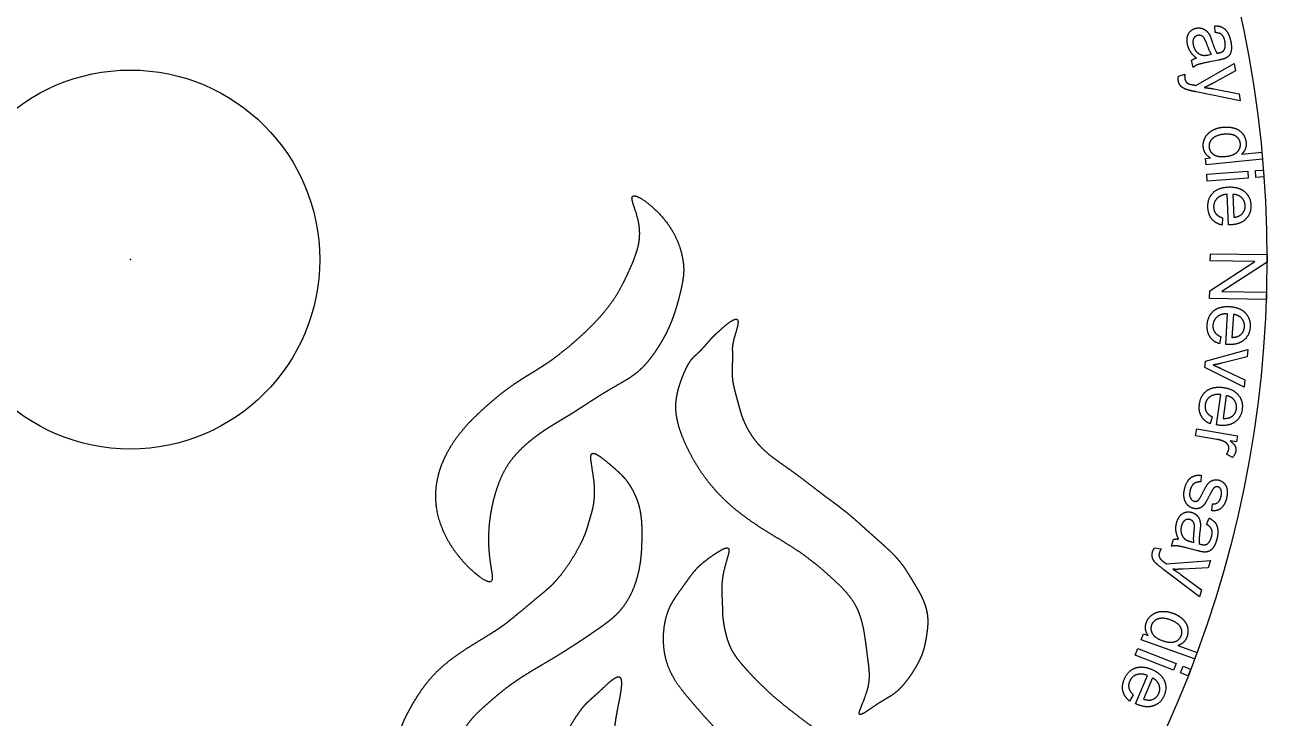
# Model space of a CAD drawing. Header units: centimetres. Extents: x -6 to 6, y -6 to 6.
# Drawn here: x -0.56 to 6, y -2.42 to 1.24 of the extents above; entities that cross this region are included whole.
import ezdxf

# ---------------------------------------------------------------- set-up
doc = ezdxf.new("R2010")
doc.units = ezdxf.units.CM
doc.header["$MEASUREMENT"] = 0
for name, color, linetype in [('cut2 v3_Sketch1', 7, 'Continuous'), ('cut2 v3_Sketch10', 7, 'Continuous'), ('cut2 v3_Sketch11', 7, 'Continuous'), ('cut2 v3_Sketch12', 7, 'Continuous'), ('cut2 v3_Sketch2', 7, 'Continuous'), ('cut2 v3_Sketch3', 7, 'Continuous'), ('cut2 v3_Sketch4', 7, 'Continuous'), ('cut2 v3_Sketch5', 7, 'Continuous'), ('cut2 v3_Sketch6', 7, 'Continuous'), ('cut2 v3_Sketch7', 7, 'Continuous'), ('cut2 v3_Sketch8', 7, 'Continuous'), ('cut2 v3_Sketch9', 7, 'Continuous')]:
    doc.layers.add(name, color=color, linetype=linetype)

msp = doc.modelspace()

# ---------------------------------------------------------------- linework, layer by layer
at = {"layer": 'cut2 v3_Sketch1'}
for radius in [6, 1]:
    msp.add_circle((0, 0), radius, dxfattribs=at)
msp.add_point((0, 0), dxfattribs=at)
at = {"layer": 'cut2 v3_Sketch10'}
msp.add_point((0, 0), dxfattribs=at)
at = {"layer": 'cut2 v3_Sketch11'}
for p, q in [((5.7268, 1.1979), (5.7246, 1.2342)), ((5.61, 1.0138), (5.6025, 1.0516)), ((5.6942, 1.0804), (5.7074, 1.0831)), ((5.7452, 1.0526), (5.697, 1.043)), ((5.625, 0.919), (5.8269, 1.035)), ((5.8332, 0.9958), (5.7161, 0.9312)), ((5.8269, 1.035), (5.8332, 0.9958)), ((5.5328, 0.9683), (5.5663, 0.9778)), ((5.8585, 0.8384), (5.6272, 0.885)), ((5.7202, 0.9006), (5.8527, 0.8748)), ((5.8527, 0.8748), (5.8585, 0.8384)), ((5.6752, 0.5339), (5.7025, 0.5367)), ((5.6787, 0.4999), (5.6752, 0.5339)), ((5.9771, 0.5307), (5.6787, 0.4999)), ((5.8663, 0.5561), (5.9733, 0.5671)), ((5.9733, 0.5671), (5.9771, 0.5307)), ((5.6822, 0.45), (5.8989, 0.4665)), ((5.8989, 0.4665), (5.9017, 0.4298)), ((5.9391, 0.4695), (5.9814, 0.4727)), ((5.9419, 0.4328), (5.9391, 0.4695)), ((5.9814, 0.4727), (5.9842, 0.436)), ((5.685, 0.4133), (5.6822, 0.45)), ((5.9017, 0.4298), (5.685, 0.4133)), ((5.9842, 0.436), (5.9419, 0.4328)), ((5.7972, 0.1827), (5.7893, 0.3446)), ((5.8197, 0.344), (5.8256, 0.2228)), ((5.7661, 0.2203), (5.7632, 0.1821)), ((5.7006, -0.0069), (5.7012, 0.0311)), ((5.7012, 0.0311), (6.0011, 0.0265)), ((6.0011, 0.0265), (6.0005, -0.0142)), ((5.6981, -0.1645), (5.9363, -0.0106)), ((5.9363, -0.0106), (5.7006, -0.0069)), ((6.0005, -0.0142), (5.7625, -0.1681)), ((5.6975, -0.2052), (5.6981, -0.1645)), ((5.7625, -0.1681), (5.9981, -0.1718)), ((5.9981, -0.1718), (5.9975, -0.2098)), ((5.9975, -0.2098), (5.6975, -0.2052)), ((5.7828, -0.4473), (5.7926, -0.2855)), ((5.8227, -0.2893), (5.8154, -0.4105)), ((5.756, -0.4065), (5.749, -0.4442)), ((5.6748, -0.5354), (5.8991, -0.4742)), ((5.8954, -0.5129), (5.7613, -0.5467)), ((5.8991, -0.4742), (5.8954, -0.5129)), ((5.6715, -0.5696), (5.6748, -0.5354)), ((5.8798, -0.6726), (5.6715, -0.5696)), ((5.7562, -0.574), (5.8835, -0.6349)), ((5.8835, -0.6349), (5.8798, -0.6726)), ((5.7341, -0.8723), (5.7558, -0.7116)), ((5.7855, -0.7177), (5.7693, -0.838)), ((5.7103, -0.8296), (5.7006, -0.8667)), ((5.6236, -0.9302), (5.6297, -0.8939)), ((5.6297, -0.8939), (5.844, -0.9297)), ((5.7358, -0.9489), (5.6236, -0.9302)), ((5.8386, -0.9624), (5.8061, -0.9569)), ((5.844, -0.9297), (5.8386, -0.9624)), ((5.8177, -1.045), (5.7861, -1.0268)), ((5.6524, -1.1368), (5.6503, -1.1736)), ((5.7099, -1.3257), (5.7128, -1.2895)), ((5.6813, -1.3976), (5.695, -1.3639)), ((5.4964, -1.513), (5.506, -1.4757)), ((5.6011, -1.4894), (5.6142, -1.4927)), ((5.4071, -1.5207), (5.4414, -1.5266)), ((5.6351, -1.5366), (5.5875, -1.5243)), ((5.6446, -1.7787), (5.4562, -1.6366)), ((5.469, -1.605), (5.7012, -1.5878)), ((5.6899, -1.6258), (5.5564, -1.6334)), ((5.7012, -1.5878), (5.6899, -1.6258)), ((5.5468, -1.6628), (5.655, -1.7434)), ((5.655, -1.7434), (5.6446, -1.7787)), ((5.336, -2.0061), (5.3476, -1.9739)), ((5.6184, -2.1074), (5.336, -2.0061)), ((5.3476, -1.9739), (5.3734, -1.9832)), ((5.3043, -2.0869), (5.3176, -2.0526)), ((5.5068, -2.1658), (5.3043, -2.0869)), ((5.3176, -2.0526), (5.5201, -2.1315)), ((5.5294, -2.0366), (5.6308, -2.0729)), ((5.6308, -2.0729), (5.6184, -2.1074)), ((5.5201, -2.1315), (5.5068, -2.1658)), ((5.5443, -2.1805), (5.5577, -2.1461)), ((5.5577, -2.1461), (5.5972, -2.1615)), ((5.5972, -2.1615), (5.5838, -2.1958)), ((5.3057, -2.3433), (5.3686, -2.194)), ((5.3957, -2.2076), (5.3486, -2.3194)), ((5.5838, -2.1958), (5.5443, -2.1805)), ((5.2939, -2.2959), (5.2747, -2.3292))]:
    msp.add_line(p, q, dxfattribs=at)
msp.add_circle((0, 0), 6, dxfattribs=at)
for points in [[(5.5806, 1.1363), (5.5737, 1.1714), (5.5871, 1.1937)], [(5.5871, 1.1937), (5.6005, 1.216), (5.6272, 1.2213)], [(5.6358, 1.183), (5.6214, 1.1801), (5.6139, 1.1672)], [(5.6272, 1.2213), (5.6428, 1.2244), (5.6572, 1.2199)], [(5.654, 1.1814), (5.6453, 1.1848), (5.6358, 1.183)], [(5.6686, 1.1694), (5.6627, 1.1779), (5.654, 1.1814)], [(5.6572, 1.2199), (5.6716, 1.2153), (5.6817, 1.2053)], [(5.6817, 1.2053), (5.6918, 1.1953), (5.6987, 1.1817)], [(5.6987, 1.1817), (5.7036, 1.1716), (5.7105, 1.1506)], [(5.7246, 1.2342), (5.7482, 1.2339), (5.7643, 1.2256)], [(5.7619, 1.1862), (5.7506, 1.1966), (5.7268, 1.1979)], [(5.7784, 1.1504), (5.7733, 1.1758), (5.7619, 1.1862)], [(5.7643, 1.2256), (5.7805, 1.2173), (5.7922, 1.198)], [(5.7922, 1.198), (5.8038, 1.1786), (5.8093, 1.1511)], [(5.5956, 1.0979), (5.5849, 1.115), (5.5806, 1.1363)], [(5.6139, 1.1672), (5.6065, 1.1544), (5.6107, 1.1333)], [(5.6107, 1.1333), (5.6148, 1.1124), (5.6272, 1.098)], [(5.6821, 1.1394), (5.6744, 1.161), (5.6686, 1.1694)], [(5.7074, 1.0831), (5.6955, 1.1011), (5.6821, 1.1394)], [(5.7105, 1.1506), (5.7244, 1.1079), (5.7357, 1.0887)], [(5.7743, 1.1068), (5.7838, 1.1231), (5.7784, 1.1504)], [(5.8093, 1.1511), (5.8147, 1.1238), (5.8117, 1.1054)], [(5.6273, 1.064), (5.6063, 1.0807), (5.5956, 1.0979)], [(5.6025, 1.0516), (5.6126, 1.0594), (5.6273, 1.064)], [(5.6272, 1.098), (5.6395, 1.0836), (5.6569, 1.0791)], [(5.6569, 1.0791), (5.6703, 1.0757), (5.6942, 1.0804)], [(5.7357, 1.0887), (5.7432, 1.09), (5.7452, 1.0904)], [(5.7452, 1.0904), (5.7673, 1.0947), (5.7743, 1.1068)], [(5.7782, 1.061), (5.7693, 1.0574), (5.7452, 1.0526)], [(5.8005, 1.0771), (5.7924, 1.0672), (5.7782, 1.061)], [(5.8117, 1.1054), (5.8087, 1.0871), (5.8005, 1.0771)], [(5.6338, 1.0281), (5.6209, 1.0231), (5.61, 1.0138)], [(5.697, 1.043), (5.6466, 1.033), (5.6338, 1.0281)], [(5.5321, 0.9441), (5.5304, 0.9546), (5.5328, 0.9683)], [(5.5453, 0.9156), (5.5349, 0.9267), (5.5321, 0.9441)], [(5.5663, 0.9778), (5.5649, 0.9654), (5.5664, 0.9565)], [(5.5664, 0.9565), (5.5683, 0.9443), (5.5735, 0.9377)], [(5.5735, 0.9377), (5.5787, 0.9311), (5.5868, 0.9276)], [(5.5868, 0.9276), (5.5928, 0.9251), (5.6156, 0.9209)], [(5.6156, 0.9209), (5.6188, 0.9203), (5.625, 0.919)], [(5.7161, 0.9312), (5.6939, 0.9187), (5.6689, 0.9077)], [(5.5752, 0.8976), (5.5557, 0.9044), (5.5453, 0.9156)], [(5.6272, 0.885), (5.5897, 0.8924), (5.5752, 0.8976)], [(5.6689, 0.9077), (5.695, 0.9054), (5.7202, 0.9006)], [(5.6734, 0.6428), (5.6854, 0.666), (5.7097, 0.6805)], [(5.7097, 0.6805), (5.734, 0.6951), (5.7672, 0.6985)], [(5.7711, 0.6608), (5.7296, 0.6566), (5.7108, 0.6369)], [(5.7672, 0.6985), (5.7996, 0.7018), (5.8271, 0.6938)], [(5.8357, 0.651), (5.8141, 0.6653), (5.7711, 0.6608)], [(5.8271, 0.6938), (5.8545, 0.6857), (5.8708, 0.6656)], [(5.8708, 0.6656), (5.8871, 0.6455), (5.8898, 0.6188)], [(5.6641, 0.5938), (5.6614, 0.6197), (5.6734, 0.6428)], [(5.7025, 0.5367), (5.6682, 0.5539), (5.6641, 0.5938)], [(5.7108, 0.6369), (5.6921, 0.6173), (5.6945, 0.5935)], [(5.6945, 0.5935), (5.697, 0.5695), (5.7184, 0.5547)], [(5.8599, 0.6122), (5.8573, 0.6366), (5.8357, 0.651)], [(5.8434, 0.5679), (5.8624, 0.5872), (5.8599, 0.6122)], [(5.8898, 0.6188), (5.8918, 0.5993), (5.8852, 0.5831)], [(5.7184, 0.5547), (5.7398, 0.5399), (5.7801, 0.5441)], [(5.7801, 0.5441), (5.8245, 0.5487), (5.8434, 0.5679)], [(5.8852, 0.5831), (5.8785, 0.567), (5.8663, 0.5561)], [(5.6885, 0.2741), (5.6862, 0.3218), (5.7141, 0.3511)], [(5.7141, 0.3511), (5.7421, 0.3804), (5.7951, 0.383)], [(5.7893, 0.3446), (5.7537, 0.3408), (5.7356, 0.3217)], [(5.7951, 0.383), (5.8498, 0.3856), (5.8815, 0.3589)], [(5.866, 0.3271), (5.8482, 0.3436), (5.8197, 0.344)], [(5.8815, 0.3589), (5.9131, 0.3322), (5.9153, 0.2872)], [(5.7099, 0.2129), (5.6903, 0.2363), (5.6885, 0.2741)], [(5.7356, 0.3217), (5.7174, 0.3026), (5.7187, 0.2754)], [(5.7187, 0.2754), (5.7197, 0.2552), (5.7311, 0.2414)], [(5.885, 0.2853), (5.8838, 0.3107), (5.866, 0.3271)], [(5.866, 0.2387), (5.8864, 0.2573), (5.885, 0.2853)], [(5.9153, 0.2872), (5.9174, 0.2437), (5.8891, 0.2146)], [(5.7632, 0.1821), (5.7295, 0.1895), (5.7099, 0.2129)], [(5.7311, 0.2414), (5.7424, 0.2276), (5.7661, 0.2203)], [(5.8891, 0.2146), (5.8608, 0.1856), (5.807, 0.183)], [(5.8256, 0.2228), (5.8529, 0.2266), (5.866, 0.2387)], [(5.807, 0.183), (5.8038, 0.1828), (5.7972, 0.1827)], [(5.7185, -0.2709), (5.7495, -0.2448), (5.8024, -0.2479)], [(5.8024, -0.2479), (5.8572, -0.2512), (5.8857, -0.2812)], [(5.6847, -0.3446), (5.6875, -0.297), (5.7185, -0.2709)], [(5.7366, -0.3024), (5.7165, -0.3194), (5.7149, -0.3466)], [(5.7926, -0.2855), (5.7567, -0.2854), (5.7366, -0.3024)], [(5.8669, -0.3112), (5.851, -0.2929), (5.8227, -0.2893)], [(5.8813, -0.3548), (5.8828, -0.3295), (5.8669, -0.3112)], [(5.8857, -0.2812), (5.9142, -0.3113), (5.9115, -0.3562)], [(5.6993, -0.4078), (5.6824, -0.3824), (5.6847, -0.3446)], [(5.7149, -0.3466), (5.7137, -0.3668), (5.7234, -0.3818)], [(5.7234, -0.3818), (5.7332, -0.3967), (5.756, -0.4065)], [(5.8573, -0.3991), (5.8796, -0.3828), (5.8813, -0.3548)], [(5.9115, -0.3562), (5.9089, -0.3997), (5.8776, -0.4255)], [(5.749, -0.4442), (5.7162, -0.4332), (5.6993, -0.4078)], [(5.7926, -0.4481), (5.7893, -0.4479), (5.7828, -0.4473)], [(5.8776, -0.4255), (5.8463, -0.4513), (5.7926, -0.4481)], [(5.8154, -0.4105), (5.8429, -0.4097), (5.8573, -0.3991)], [(5.7613, -0.5467), (5.7396, -0.5522), (5.7164, -0.5563)], [(5.7164, -0.5563), (5.733, -0.5629), (5.7562, -0.574)], [(5.6438, -0.7626), (5.6502, -0.7154), (5.683, -0.6916)], [(5.683, -0.6916), (5.7158, -0.6679), (5.7684, -0.6749)], [(5.7558, -0.7116), (5.72, -0.7089), (5.6987, -0.7244)], [(5.7684, -0.6749), (5.8227, -0.6823), (5.8489, -0.7143)], [(5.828, -0.7427), (5.8135, -0.7233), (5.7855, -0.7177)], [(5.8489, -0.7143), (5.8752, -0.7463), (5.8692, -0.7909)], [(5.6537, -0.8268), (5.6387, -0.8002), (5.6438, -0.7626)], [(5.6738, -0.7669), (5.6711, -0.787), (5.6797, -0.8026)], [(5.6987, -0.7244), (5.6774, -0.7399), (5.6738, -0.7669)], [(5.8391, -0.7873), (5.8425, -0.7621), (5.828, -0.7427)], [(5.7006, -0.8667), (5.6687, -0.8533), (5.6537, -0.8268)], [(5.6797, -0.8026), (5.6883, -0.8182), (5.7103, -0.8296)], [(5.7693, -0.838), (5.7968, -0.8392), (5.8119, -0.8297)], [(5.8119, -0.8297), (5.8354, -0.8151), (5.8391, -0.7873)], [(5.8692, -0.7909), (5.8634, -0.8341), (5.8303, -0.8576)], [(5.7438, -0.8738), (5.7406, -0.8733), (5.7341, -0.8723)], [(5.8303, -0.8576), (5.7972, -0.881), (5.7438, -0.8738)], [(5.7772, -0.9621), (5.7588, -0.9528), (5.7358, -0.9489)], [(5.7948, -0.9789), (5.7892, -0.9682), (5.7772, -0.9621)], [(5.7984, -1.0015), (5.8004, -0.9896), (5.7948, -0.9789)], [(5.8061, -0.9569), (5.8268, -0.9732), (5.8323, -0.9851)], [(5.7861, -1.0268), (5.7962, -1.0148), (5.7984, -1.0015)], [(5.8357, -1.0096), (5.8326, -1.028), (5.8177, -1.045)], [(5.8323, -0.9851), (5.8378, -0.9969), (5.8357, -1.0096)], [(5.5645, -1.2128), (5.5735, -1.1714), (5.5954, -1.1534)], [(5.5954, -1.1534), (5.6173, -1.1355), (5.6524, -1.1368)], [(5.6503, -1.1736), (5.6282, -1.172), (5.6138, -1.1832)], [(5.6882, -1.1835), (5.6989, -1.1698), (5.7135, -1.1647)], [(5.7135, -1.1647), (5.7281, -1.1596), (5.7437, -1.163)], [(5.7437, -1.163), (5.7579, -1.1661), (5.7686, -1.1752)], [(5.7686, -1.1752), (5.7792, -1.1843), (5.7848, -1.1973)], [(5.5634, -1.2594), (5.559, -1.2377), (5.5645, -1.2128)], [(5.5941, -1.219), (5.5887, -1.2438), (5.5962, -1.258)], [(5.6138, -1.1832), (5.5995, -1.1944), (5.5941, -1.219)], [(5.6388, -1.2687), (5.6452, -1.2624), (5.659, -1.2346)], [(5.659, -1.2346), (5.6776, -1.1972), (5.6882, -1.1835)], [(5.698, -1.2418), (5.6795, -1.2778), (5.6697, -1.2915)], [(5.7142, -1.212), (5.711, -1.217), (5.698, -1.2418)], [(5.7268, -1.2003), (5.72, -1.2035), (5.7142, -1.212)], [(5.7403, -1.1987), (5.7333, -1.1972), (5.7268, -1.2003)], [(5.7572, -1.2135), (5.7513, -1.2011), (5.7403, -1.1987)], [(5.7577, -1.2506), (5.7631, -1.2258), (5.7572, -1.2135)], [(5.7848, -1.1973), (5.7892, -1.207), (5.7903, -1.2225)], [(5.7903, -1.2225), (5.7915, -1.2379), (5.7878, -1.2545)], [(5.5814, -1.2951), (5.5678, -1.2811), (5.5634, -1.2594)], [(5.613, -1.313), (5.595, -1.309), (5.5814, -1.2951)], [(5.5962, -1.258), (5.6037, -1.2722), (5.6173, -1.2751)], [(5.6457, -1.3111), (5.6314, -1.317), (5.613, -1.313)], [(5.6173, -1.2751), (5.6295, -1.2778), (5.6388, -1.2687)], [(5.6697, -1.2915), (5.6599, -1.3052), (5.6457, -1.3111)], [(5.7128, -1.2895), (5.7297, -1.2906), (5.7414, -1.2811)], [(5.7414, -1.2811), (5.7531, -1.2716), (5.7577, -1.2506)], [(5.7711, -1.2968), (5.7598, -1.3141), (5.7455, -1.3205)], [(5.7878, -1.2545), (5.7824, -1.2795), (5.7711, -1.2968)], [(5.523, -1.3899), (5.5319, -1.3552), (5.5536, -1.3409)], [(5.5663, -1.3764), (5.5541, -1.3848), (5.5487, -1.4056)], [(5.5536, -1.3409), (5.5753, -1.3266), (5.6017, -1.3334)], [(5.5929, -1.3717), (5.5786, -1.368), (5.5663, -1.3764)], [(5.6086, -1.381), (5.6022, -1.3741), (5.5929, -1.3717)], [(5.6017, -1.3334), (5.6171, -1.3374), (5.6281, -1.3477)], [(5.6281, -1.3477), (5.6391, -1.358), (5.6439, -1.3714)], [(5.6439, -1.3714), (5.6487, -1.3848), (5.649, -1.4001)], [(5.695, -1.3639), (5.7162, -1.3744), (5.7272, -1.3889)], [(5.7455, -1.3205), (5.7313, -1.3268), (5.7099, -1.3257)], [(5.5198, -1.431), (5.5176, -1.4109), (5.523, -1.3899)], [(5.5338, -1.4753), (5.522, -1.4511), (5.5198, -1.431)], [(5.5487, -1.4056), (5.5434, -1.4262), (5.5483, -1.4446)], [(5.6166, -1.3981), (5.6149, -1.3879), (5.6086, -1.381)], [(5.6142, -1.4927), (5.6113, -1.4713), (5.6157, -1.431)], [(5.6157, -1.431), (5.6182, -1.4082), (5.6166, -1.3981)], [(5.6462, -1.4331), (5.6403, -1.4777), (5.6422, -1.4999)], [(5.649, -1.4001), (5.6491, -1.4113), (5.6462, -1.4331)], [(5.708, -1.4233), (5.7023, -1.4091), (5.6813, -1.3976)], [(5.7073, -1.4628), (5.7137, -1.4376), (5.708, -1.4233)], [(5.7272, -1.3889), (5.7382, -1.4033), (5.7403, -1.4258)], [(5.7403, -1.4258), (5.7425, -1.4483), (5.7355, -1.4755)], [(5.506, -1.4757), (5.5185, -1.473), (5.5338, -1.4753)], [(5.5483, -1.4446), (5.5532, -1.4629), (5.5669, -1.4745)], [(5.5669, -1.4745), (5.5776, -1.4833), (5.6011, -1.4894)], [(5.6422, -1.4999), (5.6495, -1.502), (5.6514, -1.5025)], [(5.6514, -1.5025), (5.6732, -1.5081), (5.6848, -1.5003)], [(5.6848, -1.5003), (5.7004, -1.4897), (5.7073, -1.4628)], [(5.7355, -1.4755), (5.7286, -1.5025), (5.7179, -1.5177)], [(5.3956, -1.5736), (5.391, -1.559), (5.396, -1.5422)], [(5.4148, -1.6028), (5.4001, -1.5882), (5.3956, -1.5736)], [(5.396, -1.5422), (5.3991, -1.5319), (5.4071, -1.5207)], [(5.4323, -1.5459), (5.4288, -1.5576), (5.4306, -1.5659)], [(5.4306, -1.5659), (5.4325, -1.5741), (5.4382, -1.5807)], [(5.4414, -1.5266), (5.4348, -1.5372), (5.4323, -1.5459)], [(5.524, -1.5105), (5.5102, -1.5094), (5.4964, -1.513)], [(5.5875, -1.5243), (5.5378, -1.5116), (5.524, -1.5105)], [(5.6685, -1.5432), (5.6589, -1.5427), (5.6351, -1.5366)], [(5.6956, -1.5384), (5.6839, -1.5438), (5.6685, -1.5432)], [(5.7179, -1.5177), (5.7072, -1.5329), (5.6956, -1.5384)], [(5.4562, -1.6366), (5.4256, -1.6137), (5.4148, -1.6028)], [(5.4382, -1.5807), (5.4425, -1.5856), (5.4613, -1.5993)], [(5.4613, -1.5993), (5.4639, -1.6011), (5.469, -1.605)], [(5.5564, -1.6334), (5.5309, -1.6351), (5.5036, -1.6342)], [(5.5036, -1.6342), (5.5261, -1.6475), (5.5468, -1.6628)], [(5.3635, -1.9151), (5.3722, -1.8906), (5.3931, -1.8749)], [(5.4243, -1.8964), (5.3989, -1.906), (5.3908, -1.9286)], [(5.3931, -1.8749), (5.4139, -1.8592), (5.4421, -1.8566)], [(5.489, -1.901), (5.4497, -1.8869), (5.4243, -1.8964)], [(5.4421, -1.8566), (5.4704, -1.8541), (5.5017, -1.8653)], [(5.5429, -1.9378), (5.5296, -1.9155), (5.489, -1.901)], [(5.5017, -1.8653), (5.5324, -1.8763), (5.5537, -1.8955)], [(5.5537, -1.8955), (5.5749, -1.9146), (5.5809, -1.9398)], [(5.3734, -1.9832), (5.3499, -1.9528), (5.3635, -1.9151)], [(5.3908, -1.9286), (5.3826, -1.9513), (5.3955, -1.9739)], [(5.5479, -1.9832), (5.5562, -1.9601), (5.5429, -1.9378)], [(5.5809, -1.9398), (5.5869, -1.965), (5.5778, -1.9902)], [(5.3955, -1.9739), (5.4084, -1.9964), (5.4465, -2.0101)], [(5.4465, -2.0101), (5.4885, -2.0252), (5.514, -2.016)], [(5.514, -2.016), (5.5394, -2.0069), (5.5479, -1.9832)], [(5.5582, -2.0204), (5.5452, -2.032), (5.5294, -2.0366)], [(5.5778, -1.9902), (5.5712, -2.0087), (5.5582, -2.0204)], [(5.2472, -2.2139), (5.2657, -2.1699), (5.3036, -2.1556)], [(5.3036, -2.1556), (5.3415, -2.1412), (5.3904, -2.1618)], [(5.3904, -2.1618), (5.4409, -2.1831), (5.4578, -2.2209)], [(5.24, -2.2783), (5.2325, -2.2487), (5.2472, -2.2139)], [(5.275, -2.2258), (5.2671, -2.2445), (5.2714, -2.2618)], [(5.3102, -2.1913), (5.2856, -2.2007), (5.275, -2.2258)], [(5.3686, -2.194), (5.3348, -2.1819), (5.3102, -2.1913)], [(5.4301, -2.2429), (5.4212, -2.2204), (5.3957, -2.2076)], [(5.4578, -2.2209), (5.4748, -2.2587), (5.4573, -2.3002)], [(5.2747, -2.3292), (5.2475, -2.3079), (5.24, -2.2783)], [(5.2714, -2.2618), (5.2756, -2.2791), (5.2939, -2.2959)], [(5.3919, -2.3226), (5.4183, -2.3146), (5.4292, -2.2888)], [(5.4292, -2.2888), (5.4391, -2.2654), (5.4301, -2.2429)], [(5.3146, -2.3473), (5.3116, -2.346), (5.3057, -2.3433)], [(5.4023, -2.3543), (5.3642, -2.3682), (5.3146, -2.3473)], [(5.3486, -2.3194), (5.3748, -2.3278), (5.3919, -2.3226)], [(5.4573, -2.3002), (5.4404, -2.3404), (5.4023, -2.3543)]]:
    msp.add_open_spline(points, degree=2, dxfattribs=at)
msp.add_point((0, 0), dxfattribs=at)
at = {"layer": 'cut2 v3_Sketch12'}
msp.add_point((0, 0), dxfattribs=at)
at = {"layer": 'cut2 v3_Sketch2'}
msp.add_point((0, 0), dxfattribs=at)
at = {"layer": 'cut2 v3_Sketch3'}
msp.add_point((0, 0), dxfattribs=at)
at = {"layer": 'cut2 v3_Sketch4'}
msp.add_point((0, 0), dxfattribs=at)
at = {"layer": 'cut2 v3_Sketch5'}
msp.add_open_spline([(2.6519, 0.3342), (2.6499, 0.3325), (2.6473, 0.3277), (2.6473, 0.3161), (2.654, 0.2928), (2.6681, 0.254), (2.6816, 0.2097), (2.6894, 0.1635), (2.6897, 0.1176), (2.6829, 0.0732), (2.6705, 0.031), (2.6549, -0.0094), (2.6379, -0.0484), (2.6204, -0.0866), (2.6019, -0.1246), (2.5814, -0.1629), (2.5576, -0.202), (2.5297, -0.2418), (2.4975, -0.2821), (2.4617, -0.3222), (2.4234, -0.3614), (2.3842, -0.3986), (2.3455, -0.4332), (2.3086, -0.4646), (2.274, -0.4925), (2.2414, -0.5173), (2.2102, -0.5396), (2.1794, -0.5601), (2.1483, -0.5798), (2.1162, -0.5995), (2.0832, -0.6197), (2.0497, -0.641), (2.016, -0.6636), (1.9827, -0.6875), (1.9503, -0.7126), (1.919, -0.7384), (1.8888, -0.7645), (1.8596, -0.7909), (1.8311, -0.8175), (1.803, -0.8452), (1.7747, -0.8749), (1.746, -0.9082), (1.7169, -0.9461), (1.6879, -0.9899), (1.6605, -1.04), (1.6368, -1.0965), (1.6192, -1.1587), (1.6103, -1.2257), (1.6121, -1.296), (1.6259, -1.3676), (1.6519, -1.4384), (1.6886, -1.506), (1.7329, -1.5676), (1.7802, -1.6205), (1.8256, -1.6621), (1.8641, -1.6902), (1.8923, -1.7034), (1.9082, -1.7009), (1.9125, -1.6832), (1.9086, -1.6518), (1.9009, -1.6089), (1.8937, -1.5573), (1.8897, -1.4998), (1.8902, -1.4395), (1.8952, -1.379), (1.9043, -1.3207), (1.9163, -1.2666), (1.9302, -1.218), (1.9453, -1.1754), (1.9612, -1.1385), (1.9779, -1.1063), (1.9958, -1.0776), (2.0151, -1.0512), (2.0363, -1.0262), (2.0595, -1.002), (2.0848, -0.9783), (2.1118, -0.9554), (2.1402, -0.9333), (2.1692, -0.9124), (2.1981, -0.8931), (2.2264, -0.8752), (2.2541, -0.8585), (2.2818, -0.842), (2.3107, -0.8247), (2.3417, -0.8055), (2.3754, -0.7838), (2.4117, -0.7601), (2.4499, -0.7354), (2.4888, -0.7109), (2.5272, -0.6877), (2.5639, -0.6665), (2.5984, -0.647), (2.6305, -0.6278), (2.6605, -0.6076), (2.6885, -0.5847), (2.7151, -0.5584), (2.74, -0.529), (2.7633, -0.4976), (2.7847, -0.4655), (2.8041, -0.4337), (2.8217, -0.4024), (2.8377, -0.3707), (2.8525, -0.3371), (2.8665, -0.3004), (2.8798, -0.2602), (2.8922, -0.2176), (2.9031, -0.1753), (2.9118, -0.1358), (2.9179, -0.1015), (2.9211, -0.0731), (2.9216, -0.0488), (2.92, -0.0251), (2.9164, 0.0016), (2.91, 0.034), (2.8988, 0.0726), (2.8809, 0.1167), (2.8548, 0.1642), (2.8203, 0.2124), (2.7791, 0.2576), (2.7358, 0.2961), (2.6961, 0.3241), (2.6717, 0.3358), (2.6594, 0.3376), (2.654, 0.3358), (2.6519, 0.3342)], degree=5, dxfattribs=at)
msp.add_point((0, 0), dxfattribs=at)
at = {"layer": 'cut2 v3_Sketch6'}
msp.add_open_spline([(3.2034, -0.3163), (3.2016, -0.3149), (3.197, -0.3134), (3.1872, -0.3155), (3.1693, -0.3257), (3.1429, -0.3461), (3.1173, -0.3682), (3.0962, -0.3875), (3.0803, -0.4027), (3.0679, -0.4154), (3.0563, -0.4284), (3.0432, -0.4437), (3.0284, -0.4608), (3.0128, -0.4777), (2.998, -0.4922), (2.9847, -0.5039), (2.9728, -0.5146), (2.9612, -0.5274), (2.9493, -0.5447), (2.9368, -0.5675), (2.9239, -0.5951), (2.9114, -0.6259), (2.9, -0.6583), (2.8906, -0.6908), (2.8837, -0.7226), (2.8797, -0.7539), (2.8789, -0.785), (2.8814, -0.8165), (2.8871, -0.849), (2.8959, -0.8829), (2.9076, -0.9179), (2.9218, -0.9539), (2.9383, -0.9904), (2.9566, -1.0269), (2.9765, -1.0628), (2.9977, -1.0978), (3.0202, -1.1315), (3.0439, -1.164), (3.0687, -1.195), (3.0948, -1.2248), (3.122, -1.2534), (3.1506, -1.2809), (3.1804, -1.3073), (3.2114, -1.3327), (3.2434, -1.3572), (3.2763, -1.3808), (3.3098, -1.4035), (3.3438, -1.4253), (3.378, -1.4465), (3.4121, -1.4671), (3.4457, -1.4874), (3.4787, -1.5077), (3.5108, -1.5282), (3.5418, -1.5491), (3.5717, -1.5706), (3.6004, -1.5926), (3.6282, -1.6152), (3.6552, -1.6381), (3.6817, -1.6614), (3.7078, -1.6849), (3.7335, -1.7088), (3.7586, -1.7334), (3.7825, -1.7591), (3.8046, -1.7865), (3.8244, -1.8162), (3.8413, -1.8486), (3.8549, -1.8838), (3.8655, -1.9214), (3.8735, -1.9606), (3.8797, -2.0002), (3.8848, -2.0392), (3.8895, -2.0764), (3.8941, -2.1114), (3.8984, -2.1439), (3.9016, -2.1749), (3.9023, -2.2055), (3.8993, -2.2371), (3.8919, -2.2702), (3.8804, -2.3047), (3.8666, -2.3388), (3.854, -2.3689), (3.8464, -2.3911), (3.8471, -2.4025), (3.8575, -2.4019), (3.8765, -2.3913), (3.901, -2.3745), (3.9275, -2.3559), (3.9528, -2.3391), (3.9756, -2.3252), (3.9957, -2.3138), (4.014, -2.3032), (4.0314, -2.2915), (4.0489, -2.2772), (4.0669, -2.2597), (4.0853, -2.2388), (4.104, -2.215), (4.1224, -2.1889), (4.1398, -2.1618), (4.1553, -2.1349), (4.1685, -2.1091), (4.1787, -2.0851), (4.1863, -2.0631), (4.1918, -2.0421), (4.1962, -2.021), (4.2004, -1.9986), (4.2045, -1.9738), (4.2081, -1.9467), (4.2102, -1.9176), (4.2095, -1.8872), (4.2053, -1.8564), (4.1972, -1.8257), (4.1857, -1.7959), (4.1716, -1.767), (4.1561, -1.7393), (4.1404, -1.713), (4.1252, -1.6878), (4.1105, -1.6639), (4.0962, -1.6411), (4.0817, -1.6194), (4.0664, -1.5986), (4.0498, -1.5785), (4.0316, -1.5589), (4.012, -1.5394), (3.9911, -1.5199), (3.9692, -1.5002), (3.9468, -1.4803), (3.9243, -1.4603), (3.9021, -1.4406), (3.8805, -1.4212), (3.8596, -1.4023), (3.8393, -1.384), (3.8191, -1.3662), (3.7985, -1.3486), (3.7771, -1.331), (3.7544, -1.3132), (3.7302, -1.2948), (3.7047, -1.2759), (3.6781, -1.2562), (3.6508, -1.2358), (3.6231, -1.2148), (3.5952, -1.1934), (3.5674, -1.172), (3.5398, -1.1509), (3.5124, -1.1304), (3.4852, -1.1107), (3.4584, -1.0918), (3.4318, -1.0734), (3.4057, -1.0549), (3.3801, -1.0356), (3.3552, -1.0149), (3.3313, -0.9922), (3.3087, -0.9674), (3.2879, -0.9408), (3.2694, -0.9131), (3.2533, -0.8849), (3.2401, -0.8571), (3.2295, -0.8302), (3.2211, -0.8044), (3.214, -0.7794), (3.2075, -0.7549), (3.2008, -0.7301), (3.1938, -0.7047), (3.1869, -0.6783), (3.181, -0.6508), (3.1771, -0.6224), (3.1756, -0.5938), (3.1763, -0.566), (3.1781, -0.5404), (3.1794, -0.5183), (3.1792, -0.4999), (3.1778, -0.484), (3.1771, -0.4673), (3.1793, -0.4462), (3.186, -0.4185), (3.1959, -0.3858), (3.2054, -0.3532), (3.2091, -0.3322), (3.2079, -0.3218), (3.2052, -0.3177), (3.2034, -0.3163)], degree=5, dxfattribs=at)
msp.add_point((0, 0), dxfattribs=at)
at = {"layer": 'cut2 v3_Sketch7'}
msp.add_open_spline([(2.4386, -1.0232), (2.4363, -1.0242), (2.4327, -1.0276), (2.4298, -1.0367), (2.4304, -1.0569), (2.4363, -1.0929), (2.4438, -1.1359), (2.4498, -1.1816), (2.4519, -1.226), (2.4497, -1.2666), (2.4442, -1.3019), (2.4369, -1.3318), (2.4294, -1.3567), (2.423, -1.378), (2.4175, -1.3978), (2.4116, -1.4185), (2.4035, -1.4422), (2.3919, -1.4702), (2.3762, -1.5026), (2.3569, -1.5381), (2.3352, -1.5748), (2.3122, -1.6105), (2.2892, -1.6434), (2.267, -1.6721), (2.2457, -1.6967), (2.2249, -1.718), (2.2036, -1.7373), (2.1811, -1.7564), (2.1569, -1.7762), (2.1311, -1.7974), (2.1044, -1.8194), (2.0778, -1.8417), (2.052, -1.8634), (2.0276, -1.8837), (2.0047, -1.9024), (1.9824, -1.9198), (1.9598, -1.9363), (1.9358, -1.9526), (1.9097, -1.9694), (1.8811, -1.987), (1.8502, -2.0057), (1.8177, -2.0255), (1.7843, -2.0464), (1.7507, -2.0682), (1.718, -2.0909), (1.6865, -2.1143), (1.6567, -2.1385), (1.6289, -2.1635), (1.6031, -2.1892), (1.5794, -2.2156), (1.5577, -2.2426), (1.5376, -2.2701), (1.5189, -2.2979), (1.5014, -2.3258), (1.485, -2.3537), (1.4695, -2.3815), (1.4552, -2.4092), (1.4423, -2.4368), (1.4313, -2.4646), (1.4223, -2.4927), (1.4156, -2.5211), (1.4109, -2.5499), (1.408, -2.579), (1.4066, -2.6083), (1.4065, -2.6378), (1.408, -2.6673), (1.4116, -2.6968), (1.4177, -2.726), (1.4266, -2.7546), (1.4382, -2.7822), (1.4512, -2.8079), (1.464, -2.8308), (1.475, -2.8506), (1.4839, -2.8674), (1.4922, -2.883), (1.5033, -2.9002), (1.5207, -2.922), (1.5472, -2.95), (1.5826, -2.9838), (1.624, -3.0202), (1.6667, -3.0549), (1.7055, -3.0831), (1.7355, -3.1003), (1.7532, -3.1037), (1.7575, -3.0924), (1.7507, -3.0691), (1.7373, -3.0382), (1.7221, -3.0046), (1.7093, -2.9722), (1.7002, -2.9425), (1.6948, -2.9153), (1.6917, -2.8895), (1.6894, -2.8636), (1.6869, -2.8367), (1.6844, -2.8091), (1.6824, -2.7817), (1.6818, -2.7551), (1.6833, -2.73), (1.6869, -2.7058), (1.6921, -2.6816), (1.6984, -2.6562), (1.7053, -2.6289), (1.7131, -2.5996), (1.722, -2.5688), (1.7327, -2.5375), (1.7458, -2.5067), (1.7618, -2.4771), (1.7806, -2.4493), (1.8019, -2.423), (1.8253, -2.3982), (1.8502, -2.3743), (1.8761, -2.351), (1.9024, -2.3281), (1.929, -2.3057), (1.9557, -2.2837), (1.9826, -2.2625), (2.0097, -2.2421), (2.0371, -2.2227), (2.0651, -2.2041), (2.0936, -2.1861), (2.1229, -2.1684), (2.1528, -2.1507), (2.1834, -2.1327), (2.2144, -2.1144), (2.2456, -2.0957), (2.2765, -2.0767), (2.307, -2.0576), (2.3366, -2.0385), (2.3654, -2.0196), (2.3933, -2.0009), (2.4205, -1.9826), (2.4471, -1.9646), (2.4734, -1.9466), (2.4994, -1.9284), (2.525, -1.9092), (2.55, -1.8884), (2.574, -1.8653), (2.5967, -1.8394), (2.6175, -1.8103), (2.6362, -1.7782), (2.6525, -1.7438), (2.6662, -1.7078), (2.6771, -1.6712), (2.6855, -1.6349), (2.6915, -1.5995), (2.6954, -1.5654), (2.6978, -1.5325), (2.6992, -1.5005), (2.6999, -1.469), (2.7002, -1.4376), (2.6997, -1.4059), (2.6979, -1.3737), (2.6941, -1.3412), (2.6877, -1.3086), (2.6783, -1.2762), (2.6661, -1.2451), (2.6519, -1.216), (2.6365, -1.19), (2.6208, -1.1677), (2.6053, -1.1487), (2.5893, -1.132), (2.5715, -1.1155), (2.5509, -1.0973), (2.5268, -1.0766), (2.5003, -1.0545), (2.4742, -1.0347), (2.4563, -1.0243), (2.446, -1.0215), (2.4408, -1.0222), (2.4386, -1.0232)], degree=5, dxfattribs=at)
msp.add_point((0, 0), dxfattribs=at)
at = {"layer": 'cut2 v3_Sketch8'}
msp.add_open_spline([(3.1556, -1.5223), (3.1537, -1.5212), (3.1488, -1.5201), (3.1385, -1.5222), (3.1195, -1.5314), (3.0909, -1.5494), (3.062, -1.5695), (3.0361, -1.5886), (3.0142, -1.6063), (2.9956, -1.6236), (2.9786, -1.6422), (2.9619, -1.6635), (2.9446, -1.6872), (2.9268, -1.7123), (2.9089, -1.7375), (2.8915, -1.7618), (2.8751, -1.7853), (2.8599, -1.8092), (2.8463, -1.8352), (2.8344, -1.8649), (2.8247, -1.8993), (2.8176, -1.9383), (2.8137, -1.9809), (2.8138, -2.0255), (2.8183, -2.0704), (2.8276, -2.114), (2.8415, -2.1554), (2.8597, -2.1941), (2.8815, -2.2303), (2.9061, -2.2647), (2.9327, -2.2979), (2.9605, -2.3306), (2.9889, -2.3634), (3.0177, -2.3964), (3.047, -2.4293), (3.077, -2.4617), (3.1079, -2.4931), (3.1401, -2.523), (3.1736, -2.5513), (3.2084, -2.5779), (3.2442, -2.6032), (3.2805, -2.6276), (3.3169, -2.6516), (3.3527, -2.6756), (3.3875, -2.7), (3.4209, -2.7246), (3.4526, -2.7488), (3.4825, -2.7721), (3.5108, -2.794), (3.5374, -2.8139), (3.5627, -2.832), (3.5869, -2.8489), (3.6103, -2.866), (3.6335, -2.8844), (3.6564, -2.9054), (3.6793, -2.9296), (3.7021, -2.9571), (3.7245, -2.9874), (3.7462, -3.0198), (3.7669, -3.0535), (3.7863, -3.0879), (3.804, -3.1225), (3.8199, -3.1571), (3.8337, -3.1919), (3.845, -3.2272), (3.8536, -3.2633), (3.859, -3.3009), (3.8605, -3.3406), (3.8579, -3.3828), (3.851, -3.4276), (3.8402, -3.4743), (3.8266, -3.5214), (3.8123, -3.5664), (3.8002, -3.6055), (3.7934, -3.6348), (3.7947, -3.6511), (3.8054, -3.653), (3.8249, -3.6418), (3.8507, -3.6213), (3.8798, -3.596), (3.909, -3.5703), (3.936, -3.5468), (3.9603, -3.5258), (3.982, -3.506), (4.0019, -3.4858), (4.0209, -3.4633), (4.0394, -3.4376), (4.0575, -3.4086), (4.0752, -3.3769), (4.0921, -3.3434), (4.1076, -3.3089), (4.1214, -3.2742), (4.133, -3.2397), (4.142, -3.2055), (4.1483, -3.1717), (4.1516, -3.1381), (4.1518, -3.1049), (4.149, -3.072), (4.1433, -3.0395), (4.135, -3.0075), (4.1243, -2.9762), (4.1117, -2.9456), (4.0976, -2.9158), (4.0822, -2.8869), (4.0659, -2.859), (4.0487, -2.8318), (4.0303, -2.8054), (4.0105, -2.7796), (3.9886, -2.7541), (3.9645, -2.729), (3.938, -2.7042), (3.9095, -2.6799), (3.8796, -2.6563), (3.8492, -2.6339), (3.8191, -2.6128), (3.7897, -2.593), (3.7612, -2.5742), (3.7331, -2.5559), (3.7046, -2.5372), (3.6752, -2.5175), (3.6442, -2.4961), (3.6115, -2.473), (3.5775, -2.4482), (3.5429, -2.4225), (3.5087, -2.3964), (3.4757, -2.3707), (3.4445, -2.3457), (3.4155, -2.3217), (3.3883, -2.2983), (3.3626, -2.2751), (3.3375, -2.2515), (3.3127, -2.227), (3.2879, -2.2015), (3.2635, -2.1755), (3.2402, -2.1496), (3.2188, -2.1245), (3.2, -2.1007), (3.1841, -2.0779), (3.1711, -2.0552), (3.1602, -2.0311), (3.1509, -2.0046), (3.1428, -1.9755), (3.1359, -1.9447), (3.1306, -1.9142), (3.1271, -1.8861), (3.1255, -1.8616), (3.1252, -1.8402), (3.1251, -1.8201), (3.1242, -1.7987), (3.1225, -1.7736), (3.1212, -1.7438), (3.1221, -1.709), (3.1267, -1.6702), (3.1354, -1.6295), (3.1469, -1.59), (3.1574, -1.556), (3.1614, -1.5363), (3.1603, -1.5271), (3.1575, -1.5235), (3.1556, -1.5223)], degree=5, dxfattribs=at)
msp.add_point((0, 0), dxfattribs=at)
at = {"layer": 'cut2 v3_Sketch9'}
msp.add_open_spline([(2.5813, -2.2025), (2.5787, -2.2014), (2.5725, -2.2009), (2.561, -2.205), (2.5415, -2.2186), (2.5135, -2.2438), (2.4854, -2.2706), (2.4597, -2.2943), (2.4374, -2.314), (2.4181, -2.3312), (2.4004, -2.3487), (2.3833, -2.3689), (2.3659, -2.3928), (2.3479, -2.4201), (2.3292, -2.4501), (2.3104, -2.4819), (2.2923, -2.5152), (2.2758, -2.5502), (2.2621, -2.5872), (2.2522, -2.6268), (2.247, -2.6692), (2.2467, -2.7141), (2.2516, -2.7608), (2.2613, -2.8082), (2.2752, -2.8551), (2.2928, -2.9002), (2.3133, -2.9428), (2.3361, -2.9822), (2.3606, -3.0186), (2.3864, -3.0523), (2.4131, -3.0839), (2.4406, -3.1141), (2.4687, -3.1434), (2.4975, -3.1722), (2.5272, -3.2006), (2.5578, -3.2285), (2.5897, -3.2558), (2.6226, -3.2821), (2.6565, -3.3073), (2.6909, -3.3311), (2.7252, -3.3536), (2.7587, -3.3747), (2.7912, -3.3946), (2.8225, -3.4138), (2.8527, -3.4326), (2.8824, -3.452), (2.9124, -3.4724), (2.9431, -3.4945), (2.9748, -3.5187), (3.0072, -3.5448), (3.0397, -3.5726), (3.0714, -3.6018), (3.1013, -3.6317), (3.1284, -3.6622), (3.1521, -3.6932), (3.1722, -3.7251), (3.1886, -3.7583), (3.2016, -3.7932), (3.2119, -3.8297), (3.2203, -3.8675), (3.2279, -3.9053), (3.2355, -3.9419), (3.2436, -3.9762), (3.2522, -4.0079), (3.2598, -4.0377), (3.2643, -4.0679), (3.2632, -4.1009), (3.255, -4.1381), (3.2401, -4.1796), (3.2216, -4.2222), (3.2047, -4.2607), (3.1952, -4.2897), (3.1974, -4.3047), (3.2134, -4.3039), (3.2412, -4.2896), (3.2764, -4.2663), (3.3139, -4.2392), (3.3492, -4.2128), (3.38, -4.1892), (3.406, -4.168), (3.4282, -4.1476), (3.4483, -4.126), (3.4676, -4.1018), (3.4868, -4.075), (3.5057, -4.0463), (3.524, -4.0171), (3.541, -3.9885), (3.556, -3.9609), (3.5685, -3.9342), (3.5783, -3.9076), (3.5852, -3.8802), (3.589, -3.8512), (3.5899, -3.8198), (3.5878, -3.7856), (3.5828, -3.7485), (3.5747, -3.7087), (3.5633, -3.667), (3.5481, -3.6244), (3.5288, -3.582), (3.5051, -3.5408), (3.4768, -3.5019), (3.4442, -3.4657), (3.4078, -3.4324), (3.3684, -3.4017), (3.3271, -3.3731), (3.2848, -3.3458), (3.2426, -3.3193), (3.201, -3.2927), (3.1605, -3.2656), (3.1212, -3.2378), (3.083, -3.2091), (3.0454, -3.1794), (3.0083, -3.149), (2.9714, -3.118), (2.9347, -3.0864), (2.8984, -3.0546), (2.8627, -3.0225), (2.8283, -2.9904), (2.7954, -2.9584), (2.7645, -2.9265), (2.7357, -2.8948), (2.7091, -2.8633), (2.6845, -2.8319), (2.6616, -2.8007), (2.6404, -2.7696), (2.6207, -2.7384), (2.6029, -2.7071), (2.5873, -2.6754), (2.5744, -2.6435), (2.5647, -2.6113), (2.5582, -2.5791), (2.5547, -2.5473), (2.5537, -2.5164), (2.5547, -2.4866), (2.5572, -2.4575), (2.5611, -2.4277), (2.5666, -2.3954), (2.5737, -2.3594), (2.5817, -2.3195), (2.5892, -2.278), (2.5938, -2.2401), (2.5928, -2.2175), (2.5885, -2.2072), (2.584, -2.2035), (2.5813, -2.2025)], degree=5, dxfattribs=at)
msp.add_point((0, 0), dxfattribs=at)

doc.saveas('drawing.dxf')
